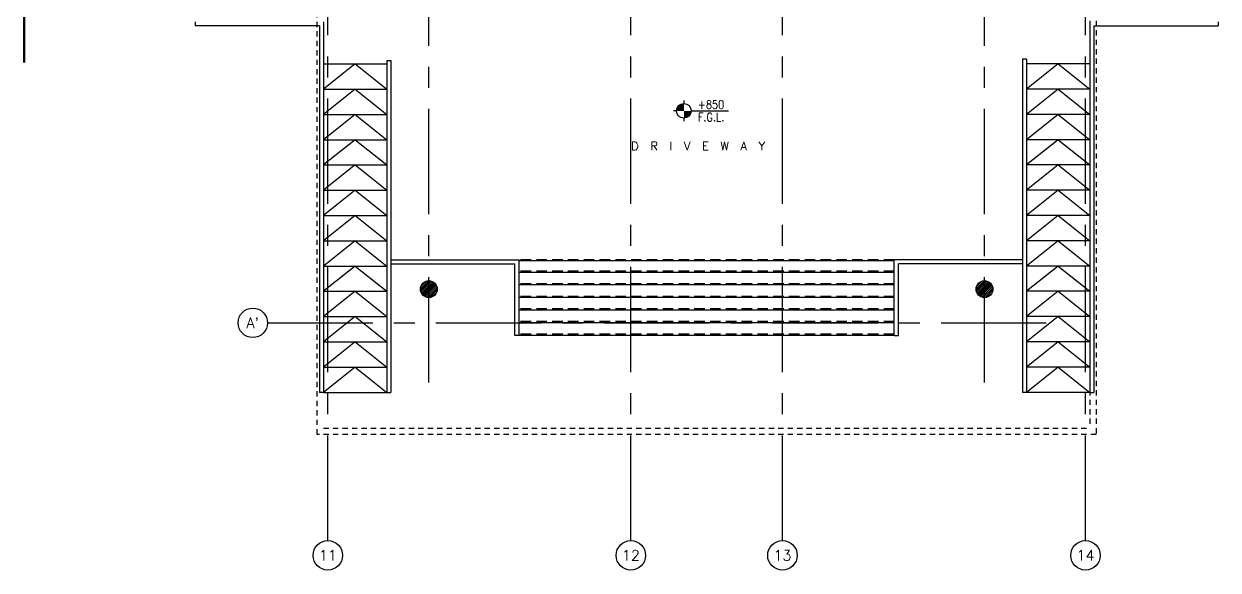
# Model space of a CAD drawing. Extents: x 417866.9 to 417960.2, y 43448 to 43538.2.
# Drawn here: x 417873.48 to 417901.85, y 43447.95 to 43460.92 of the extents above; entities that cross this region are included whole.
import ezdxf
from ezdxf.enums import TextEntityAlignment as Align

# ---------------------------------------------------------------- set-up
doc = ezdxf.new("R2010")
doc.units = 0
doc.header["$MEASUREMENT"] = 0
for name, pattern in [('CENTERX2', [4, 2.5, -0.5, 0.5, -0.5]), ('HIDDEN', [0.375, 0.25, -0.125]), ('HIDDEN2', [0.1875, 0.125, -0.0625])]:
    doc.linetypes.add(name, pattern=pattern)
for name, color, linetype in [('AX', 6, 'CONTINUOUS'), ('AX-CR', 2, 'CONTINUOUS'), ('AX-TXT', 6, 'CONTINUOUS'), ('AXES', 11, 'CENTERX2'), ('CANOPY-LN', 3, 'CONTINUOUS'), ('Handrail', 4, 'CONTINUOUS'), ('HAT', 8, 'CONTINUOUS'), ('LEV-PL', 4, 'CONTINUOUS'), ('Ramb', 3, 'CONTINUOUS'), ('Step', 7, 'CONTINUOUS'), ('TEXT', 4, 'CONTINUOUS'), ('WALL', 2, 'CONTINUOUS')]:
    doc.layers.add(name, color=color, linetype=linetype)
doc.styles.add('ROMANS', font='ROMANS.shx', dxfattribs={"width": 0.6})
doc.styles.add('S', font='ROMANS.SHX')

# ---------------------------------------------------------------- blocks, each defined once
blk = doc.blocks.new('LEV1')
at = {"layer": 'LEV-PL'}
for p, q in [((-175, 0), (-245, 0)), ((0, 245), (0, 175)), ((175, 0), (1061, 0)), ((0, -175), (0, -245))]:
    blk.add_line(p, q, dxfattribs=at)
at = {"layer": 'LEV-PL', "const_width": 175}
for points in [[(-88, 0, -0.414214), (0, 88, -1)], [(88, 0, -0.414214), (0, -88, -1)]]:
    blk.add_lwpolyline(points, format="xyb", dxfattribs=at)
at = {"layer": 'LEV-PL'}
blk.add_circle((0, 0), 175, dxfattribs=at)
at = {"layer": 'LEV-PL', "color": 4, "style": 'S', "width": 0.85}
for tag, p in [('+0000', (646, 50)), ('F.F.L.', (646, -250))]:
    blk.add_attdef(tag, text='', height=200, dxfattribs=at).set_placement(p, align=Align.CENTER)
blk = doc.blocks.new('AXU')
at = {"layer": 'AX-CR'}
blk.add_circle((0, 350), 350, dxfattribs=at)
at = {"layer": 'AX-TXT', "style": 'ROMANS'}
blk.add_attdef('AX', text='', height=250, dxfattribs=at).set_placement((0, 350), align=Align.MIDDLE)
blk = doc.blocks.new('AXL')
at = {"layer": 'AX-CR'}
blk.add_circle((-350, 0), 350, dxfattribs=at)
at = {"layer": 'AX-TXT', "style": 'ROMANS'}
blk.add_attdef('AX', text='', height=250, dxfattribs=at).set_placement((-350, 0), align=Align.MIDDLE)

msp = doc.modelspace()

# ---------------------------------------------------------------- hatches: boundary and pattern name
at = {"layer": 'HAT'}
h = msp.add_hatch(dxfattribs=at)
h.set_pattern_fill('ANSI31', color=256, scale=0.24, style=0)
h.set_pattern_definition([(45, (417834.10438, 43419.716767), (-0.021213203, 0.021213203), [])])
h.paths.add_polyline_path([(417882.8966, 43454.6243), (417883.0966, 43454.6243), (417883.0966, 43454.8243, 0.4142136)])
h.paths.add_polyline_path([(417883.0966, 43454.8243), (417883.0966, 43454.6243), (417883.2966, 43454.6243, 0.4142136)])
h.paths.add_polyline_path([(417883.2966, 43454.6243), (417883.0966, 43454.6243), (417883.0966, 43454.4243, 0.4142136)])
h.paths.add_polyline_path([(417883.0966, 43454.6243), (417882.8966, 43454.6243, 0.4142136), (417883.0966, 43454.4243)])
h = msp.add_hatch(dxfattribs=at)
h.set_pattern_fill('ANSI31', color=256, scale=0.24, style=0)
h.set_pattern_definition([(45, (417847.30438, 43419.716767), (-0.021213203, 0.021213203), [])])
h.paths.add_polyline_path([(417896.0966, 43454.6243), (417896.2966, 43454.6243), (417896.2966, 43454.8243, 0.4142136)])
h.paths.add_polyline_path([(417896.2966, 43454.8243), (417896.2966, 43454.6243), (417896.4966, 43454.6243, 0.4142136)])
h.paths.add_polyline_path([(417896.4966, 43454.6243), (417896.2966, 43454.6243), (417896.2966, 43454.4243, 0.4142136)])
h.paths.add_polyline_path([(417896.2966, 43454.6243), (417896.0966, 43454.6243, 0.4142136), (417896.2966, 43454.4243)])

# ---------------------------------------------------------------- linework, layer by layer
at = {"layer": 'AXES'}
for p, q in [((417873.4766, 43460.01), (417873.4766, 43537.5491)), ((417873.4966, 43460.01), (417873.4966, 43537.5491)), ((417880.6966, 43448.6529), (417880.6966, 43537.5491)), ((417887.8966, 43448.6529), (417887.8966, 43537.5491)), ((417891.4966, 43448.6529), (417891.4966, 43537.5491)), ((417898.6966, 43448.6529), (417898.6966, 43537.5491)), ((417883.0966, 43452.4071), (417883.0966, 43466.069)), ((417896.2966, 43452.4071), (417896.2966, 43466.069)), ((417879.2641, 43453.8243), (417897.852, 43453.8243))]:
    msp.add_line(p, q, dxfattribs=at)
at = {"layer": 'CANOPY-LN', "linetype": 'HIDDEN2'}
for p, q in [((417880.4466, 43451.1743), (417880.4466, 43466.6243)), ((417898.9466, 43466.6243), (417898.9466, 43451.1743)), ((417898.9466, 43451.1743), (417880.4466, 43451.1743))]:
    msp.add_line(p, q, dxfattribs=at)
at = {"layer": 'CANOPY-LN', "color": 8, "linetype": 'HIDDEN2'}
for p in [(417898.7966, 43466.6243), (417880.5966, 43451.3243)]:
    msp.add_line(p, (417898.7966, 43451.3243), dxfattribs=at)
at = {"layer": 'Handrail'}
for p, q in [((417877.5466, 43460.9743), (417877.5466, 43460.8743)), ((417880.4966, 43460.8743), (417877.5466, 43460.8743)), ((417880.4966, 43460.8743), (417880.4966, 43452.1743)), ((417880.5966, 43460.9743), (417880.5966, 43452.1743)), ((417898.7966, 43460.9743), (417898.7966, 43452.1743)), ((417898.8966, 43460.8743), (417901.8466, 43460.8743)), ((417898.8966, 43460.8743), (417898.8966, 43452.1743)), ((417901.8466, 43460.9743), (417901.8466, 43460.8743)), ((417882.0966, 43460.0528), (417882.0966, 43452.1743)), ((417882.0966, 43460.0528), (417882.1966, 43460.0528)), ((417882.1966, 43460.0528), (417882.1966, 43452.1743)), ((417897.1966, 43460.0831), (417897.1966, 43452.1743)), ((417897.2966, 43460.0831), (417897.1966, 43460.0831)), ((417897.2966, 43460.0831), (417897.2966, 43452.1743)), ((417882.1966, 43455.3243), (417885.2409, 43455.3243)), ((417882.1966, 43455.2243), (417885.1409, 43455.2243)), ((417885.1409, 43453.5243), (417885.1409, 43455.2243)), ((417885.2409, 43453.5243), (417885.2409, 43455.3243)), ((417894.1523, 43453.5243), (417894.1523, 43455.3243)), ((417897.1966, 43455.3243), (417894.1523, 43455.3243)), ((417897.1966, 43455.2243), (417894.2523, 43455.2243)), ((417894.2523, 43453.5243), (417894.2523, 43455.2243)), ((417885.2409, 43453.5243), (417885.1409, 43453.5243)), ((417894.1523, 43453.5243), (417894.2523, 43453.5243)), ((417880.5966, 43452.1743), (417880.4966, 43452.1743)), ((417882.0966, 43452.1743), (417882.1966, 43452.1743)), ((417897.2966, 43452.1743), (417897.1966, 43452.1743)), ((417898.7966, 43452.1743), (417898.8966, 43452.1743))]:
    msp.add_line(p, q, dxfattribs=at)
at = {"layer": 'Ramb'}
for p, q in [((417880.5966, 43459.9743), (417882.0966, 43459.9743)), ((417881.3466, 43459.9743), (417880.5966, 43459.3743)), ((417881.3466, 43459.9743), (417882.0966, 43459.3743)), ((417898.7966, 43459.9743), (417897.2966, 43459.9743)), ((417898.0466, 43459.9743), (417897.2966, 43459.3743)), ((417898.0466, 43459.9743), (417898.7966, 43459.3743)), ((417880.5966, 43459.3743), (417882.0966, 43459.3743)), ((417881.3466, 43459.3743), (417880.5966, 43458.7743)), ((417881.3466, 43459.3743), (417882.0966, 43458.7743)), ((417898.7966, 43459.3743), (417897.2966, 43459.3743)), ((417898.0466, 43459.3743), (417897.2966, 43458.7743)), ((417898.0466, 43459.3743), (417898.7966, 43458.7743)), ((417880.5966, 43458.7743), (417882.0966, 43458.7743)), ((417881.3466, 43458.7743), (417880.5966, 43458.1743)), ((417881.3466, 43458.7743), (417882.0966, 43458.1743)), ((417898.7966, 43458.7743), (417897.2966, 43458.7743)), ((417898.0466, 43458.7743), (417897.2966, 43458.1743)), ((417898.0466, 43458.7743), (417898.7966, 43458.1743)), ((417880.5966, 43458.1743), (417882.0966, 43458.1743)), ((417881.3466, 43458.1743), (417880.5966, 43457.5743)), ((417881.3466, 43458.1743), (417882.0966, 43457.5743)), ((417898.7966, 43458.1743), (417897.2966, 43458.1743)), ((417898.0466, 43458.1743), (417897.2966, 43457.5743)), ((417898.0466, 43458.1743), (417898.7966, 43457.5743)), ((417880.5966, 43457.5743), (417882.0966, 43457.5743)), ((417881.3466, 43457.5743), (417880.5966, 43456.9743)), ((417881.3466, 43457.5743), (417882.0966, 43456.9743)), ((417898.7966, 43457.5743), (417897.2966, 43457.5743)), ((417898.0466, 43457.5743), (417897.2966, 43456.9743)), ((417898.0466, 43457.5743), (417898.7966, 43456.9743)), ((417880.5966, 43456.9743), (417882.0966, 43456.9743)), ((417881.3466, 43456.9743), (417880.5966, 43456.3743)), ((417881.3466, 43456.9743), (417882.0966, 43456.3743)), ((417898.7966, 43456.9743), (417897.2966, 43456.9743)), ((417898.0466, 43456.9743), (417897.2966, 43456.3743)), ((417898.0466, 43456.9743), (417898.7966, 43456.3743)), ((417880.5966, 43456.3743), (417882.0966, 43456.3743)), ((417881.3466, 43456.3743), (417880.5966, 43455.7743)), ((417881.3466, 43456.3743), (417882.0966, 43455.7743)), ((417898.7966, 43456.3743), (417897.2966, 43456.3743)), ((417898.0466, 43456.3743), (417897.2966, 43455.7743)), ((417898.0466, 43456.3743), (417898.7966, 43455.7743)), ((417880.5966, 43455.7743), (417882.0966, 43455.7743)), ((417881.3466, 43455.7743), (417880.5966, 43455.1743)), ((417881.3466, 43455.7743), (417882.0966, 43455.1743)), ((417898.7966, 43455.7743), (417897.2966, 43455.7743)), ((417898.0466, 43455.7743), (417897.2966, 43455.1743)), ((417898.0466, 43455.7743), (417898.7966, 43455.1743)), ((417880.5966, 43455.1743), (417882.0966, 43455.1743)), ((417881.3466, 43455.1743), (417880.5966, 43454.5743)), ((417881.3466, 43455.1743), (417882.0966, 43454.5743)), ((417898.7966, 43455.1743), (417897.2966, 43455.1743)), ((417898.0466, 43455.1743), (417897.2966, 43454.5743)), ((417898.0466, 43455.1743), (417898.7966, 43454.5743)), ((417880.5966, 43454.5743), (417882.0966, 43454.5743)), ((417881.3466, 43454.5743), (417880.5966, 43453.9743)), ((417881.3466, 43454.5743), (417882.0966, 43453.9743)), ((417898.7966, 43454.5743), (417897.2966, 43454.5743)), ((417898.0466, 43454.5743), (417897.2966, 43453.9743)), ((417898.0466, 43454.5743), (417898.7966, 43453.9743)), ((417880.5966, 43453.9743), (417882.0966, 43453.9743)), ((417881.3466, 43453.9743), (417880.5966, 43453.3743)), ((417881.3466, 43453.9743), (417882.0966, 43453.3743)), ((417898.7966, 43453.9743), (417897.2966, 43453.9743)), ((417898.0466, 43453.9743), (417897.2966, 43453.3743)), ((417898.0466, 43453.9743), (417898.7966, 43453.3743)), ((417880.5966, 43453.3743), (417882.0966, 43453.3743)), ((417881.3466, 43453.3743), (417880.5966, 43452.7743)), ((417881.3466, 43453.3743), (417882.0966, 43452.7743)), ((417898.7966, 43453.3743), (417897.2966, 43453.3743)), ((417898.0466, 43453.3743), (417897.2966, 43452.7743)), ((417898.0466, 43453.3743), (417898.7966, 43452.7743)), ((417880.5966, 43452.7743), (417882.0966, 43452.7743)), ((417881.3466, 43452.7743), (417880.5966, 43452.1743)), ((417881.3466, 43452.7743), (417882.0966, 43452.1743)), ((417898.7966, 43452.7743), (417897.2966, 43452.7743)), ((417898.0466, 43452.7743), (417897.2966, 43452.1743)), ((417898.0466, 43452.7743), (417898.7966, 43452.1743)), ((417880.5966, 43452.1743), (417882.0966, 43452.1743)), ((417898.7966, 43452.1743), (417897.2966, 43452.1743))]:
    msp.add_line(p, q, dxfattribs=at)
at = {"layer": 'Step', "linetype": 'HIDDEN'}
for p, q in [((417894.1523, 43455.3243), (417885.2409, 43455.3243)), ((417894.1523, 43455.0543), (417885.2409, 43455.0543)), ((417894.1523, 43454.7543), (417885.2409, 43454.7543)), ((417894.1523, 43454.4543), (417885.2409, 43454.4543)), ((417894.1523, 43454.1543), (417885.2409, 43454.1543)), ((417894.1523, 43453.8543), (417885.2409, 43453.8543)), ((417894.1523, 43453.5543), (417885.2409, 43453.5543))]:
    msp.add_line(p, q, dxfattribs=at)
at = {"layer": 'Step'}
for p, q in [((417894.1523, 43455.2943), (417885.2409, 43455.2943)), ((417894.1523, 43455.0243), (417885.2409, 43455.0243)), ((417894.1523, 43454.7243), (417885.2409, 43454.7243)), ((417894.1523, 43454.4243), (417885.2409, 43454.4243)), ((417894.1523, 43454.1243), (417885.2409, 43454.1243)), ((417894.1523, 43453.8243), (417885.2409, 43453.8243)), ((417894.1523, 43453.5243), (417885.2409, 43453.5243))]:
    msp.add_line(p, q, dxfattribs=at)
at = {"layer": 'WALL'}
for centre in [(417883.0966, 43454.6243), (417896.2966, 43454.6243)]:
    msp.add_circle(centre, 0.2, dxfattribs=at)

# ---------------------------------------------------------------- block references
at = {"layer": 'AX', "xscale": 0.001000000047497451, "yscale": 0.0009999999892897904, "zscale": 0.001}
for name, p, values in [('AXL', (417879.2641, 43453.8243), {'AX': "A'"}), ('AXU', (417880.6966, 43447.9529), {'AX': '11'}), ('AXU', (417887.8966, 43447.9529), {'AX': '12'}), ('AXU', (417891.4966, 43447.9529), {'AX': '13'})]:
    msp.add_blockref(name, p, dxfattribs=at).add_auto_attribs(values)
at = {"layer": 'AXES', "xscale": 0.001000000047497451, "yscale": 0.0009999999892897904, "zscale": 0.001}
msp.add_blockref('AXU', (417898.6966, 43447.9529), dxfattribs=at).add_auto_attribs({'AX': '14'})
at = {"layer": 'HAT', "xscale": 0.001000000047497451, "yscale": 0.0009999999892897904, "zscale": 0.001}
msp.add_blockref('LEV1', (417889.1548, 43458.859), dxfattribs=at).add_auto_attribs({'F.F.L.': 'F.G.L.', '+0000': '+850'})

# ---------------------------------------------------------------- texts
at = {"layer": 'TEXT', "color": 9, "style": 'ROMANS'}
msp.add_text('D  R  I  V  E  W  A  Y', height=0.2, dxfattribs=at).set_placement((417889.4938, 43458.0235), align=Align.MIDDLE)

doc.saveas('drawing.dxf')
